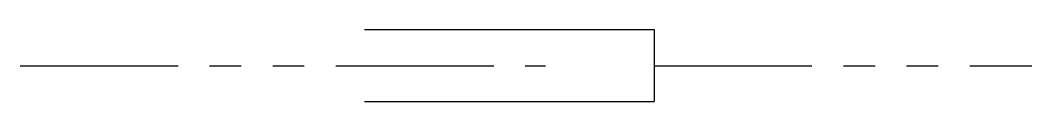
# Model space of a CAD drawing. Extents: x -20338.9 to -20278.8, y -11627.3 to -11623.
import ezdxf

# ---------------------------------------------------------------- set-up
doc = ezdxf.new("R2010")
doc.units = 0
doc.header["$MEASUREMENT"] = 0
doc.linetypes.add('PHANTOM2', pattern=[1.25, 0.625, -0.125, 0.125, -0.125, 0.125, -0.125])
doc.layers.add('1', color=7, linetype='CONTINUOUS')

msp = doc.modelspace()

# ---------------------------------------------------------------- linework, layer by layer
at = {"layer": '1', "color": 2}
for p, q in [((-20318.454, -11623.027), (-20301.25, -11623.027)), ((-20301.25, -11623.027), (-20301.25, -11627.301)), ((-20318.454, -11627.301), (-20301.25, -11627.301))]:
    msp.add_line(p, q, dxfattribs=at)
at = {"layer": '1', "color": 1, "linetype": 'PHANTOM2', "ltscale": 15}
for p, q in [((-20338.902, -11625.176), (-20307.697, -11625.176)), ((-20301.25, -11625.176), (-20278.814, -11625.176))]:
    msp.add_line(p, q, dxfattribs=at)

doc.saveas('drawing.dxf')
